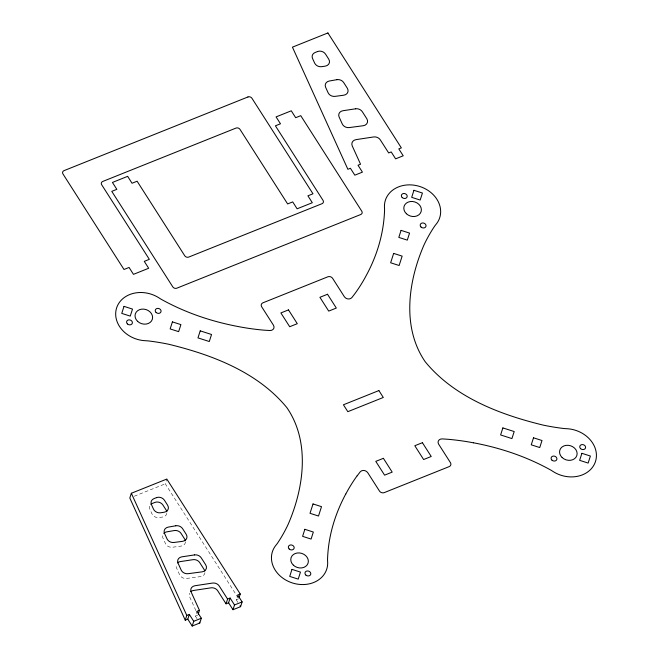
<?xml version="1.0" encoding="UTF-8"?>
<svg xmlns="http://www.w3.org/2000/svg" width="659" height="659" viewBox="0 0 659 659"><rect width="100%" height="100%" fill="white"/><g stroke="black" fill="none" stroke-linecap="round" stroke-linejoin="round"><path stroke-width="0.49" stroke-dasharray="3.29 2.47" d="M238.187 597.911L165.294 483.821L166.809 479.06M197.049 618.694L195.393 616.107L196.917 611.346M237.841 602.351L236.194 599.772L237.71 595.003M134.255 496.252L165.294 483.821M195.393 616.107L197.609 615.218M236.194 599.772L238.41 598.883M195.855 610.522L189.627 596.815A5.947 4.926 17.7 0 1 189.561 593.215M166.851 513.287A5.947 4.926 17.7 0 1 162.666 517.002L159.074 517.546A5.947 4.926 17.7 0 1 152.023 513.954L149.939 509.366A5.947 4.926 17.7 0 1 150.03 505.445M185.476 541.92A5.947 4.926 17.7 0 1 181.126 546.089L172.419 547.242A5.947 4.926 17.7 0 1 165.491 543.634L163.012 538.172A5.947 4.926 17.7 0 1 162.921 534.63M204.949 572.663A5.947 4.926 17.7 0 1 200.616 576.6L186.588 578.454A5.947 4.926 17.7 0 1 179.66 574.846L176.513 567.918A5.947 4.926 17.7 0 1 176.439 564.318"/><path stroke-width="0.99" d="M239.028 597.804L240.247 593.99L166.809 479.06L131.339 493.27L129.815 498.031L185.261 620.168L187.79 619.155L189.314 614.394L186.777 615.407L185.261 620.168M227.577 599.064L230.106 598.051L228.591 602.812L226.053 603.825L227.577 599.064L219.225 585.991A5.947 4.926 17.7 0 0 212.536 583.067L194.957 585.736A5.947 4.926 17.7 0 0 191.151 592.054L199.446 610.333L196.917 611.346L201.325 618.241L199.801 623.002L192.197 626.05L193.721 621.289L189.314 614.394M198.235 614.139L199.446 610.333M240.247 593.99L237.71 595.003L242.117 601.906L240.593 606.667L232.998 609.707L234.513 604.946L230.106 598.051M345.72 494.085C337.721 509.02 331.914 525.182 329.228 541.92A198.812 164.635 17.7 0 0 327.564 558.634A35.668 29.531 17.7 0 0 327.622 561.542A28.535 23.625 17.7 0 1 292.308 582.927A28.535 23.625 17.7 0 1 276.137 544.985A35.668 29.531 17.7 0 0 277.851 542.695A198.713 164.544 17.7 0 0 288.123 524.391C303.865 488.204 310.496 441.975 286.871 407.641C257.76 372.154 212.206 354.814 168.762 344.27A198.812 164.635 17.7 0 0 148.983 341A35.668 29.531 17.7 0 0 145.581 340.728A28.535 23.625 17.7 0 1 116.627 307.893A28.535 23.625 17.7 0 1 159.338 298.107A35.668 29.531 17.7 0 0 162.213 299.845A198.713 164.544 17.7 0 0 184.8 310.719C202.091 317.959 220.197 323.174 238.616 326.633A210.6 174.388 17.7 0 0 264.028 330.167L269.877 330.521A4.456 3.69 17.7 0 0 273.46 325.233L261.672 306.781A3.567 2.957 17.7 0 1 262.949 302.802L327.82 276.813A3.567 2.957 17.7 0 1 332.622 278.353L344.369 296.748A4.456 3.69 17.7 0 0 351.873 297.588L354.929 293.617A213.656 176.917 17.7 0 0 366.346 275.314C374.427 260.429 380.169 244.234 382.879 227.495A198.812 164.635 17.7 0 0 384.543 210.789A35.668 29.531 17.7 0 0 384.485 207.882A28.535 23.625 17.7 0 1 419.799 186.497A28.535 23.625 17.7 0 1 435.97 224.439A35.668 29.531 17.7 0 0 434.256 226.729A198.713 164.544 17.7 0 0 423.976 245.024C408.234 281.212 401.603 327.449 425.228 361.775C454.348 397.262 499.901 414.61 543.337 425.146A198.812 164.635 17.7 0 0 563.124 428.424A35.668 29.531 17.7 0 0 566.526 428.696A28.535 23.625 17.7 0 1 595.481 461.522A28.535 23.625 17.7 0 1 552.769 471.309A35.668 29.531 17.7 0 0 549.894 469.579A198.713 164.544 17.7 0 0 527.307 458.697C510.017 451.464 491.911 446.25 473.491 442.79M357.178 475.806L360.226 471.836A4.456 3.69 17.7 0 1 367.73 472.676L379.485 491.062A3.567 2.957 17.7 0 0 384.288 492.602L449.158 466.621A3.567 2.957 17.7 0 0 450.435 462.643L438.647 444.182A4.456 3.69 17.7 0 1 442.222 438.902L448.079 439.289A210.6 174.388 17.7 0 1 473.491 442.823M193.721 621.289L201.325 618.241M234.513 604.946L242.117 601.906M240.049 605.802L240.593 606.667M228.591 602.812L232.998 609.707M226.053 603.825L217.701 590.752A5.947 4.926 17.7 0 0 211.012 587.828L193.441 590.497A5.947 4.926 17.7 0 0 190.838 591.593M199.249 622.145L199.801 623.002M187.79 619.155L192.197 626.05M131.339 493.27L186.777 615.407M345.761 494.11A213.656 176.917 17.7 0 1 357.137 475.782M150.886 504.366A5.947 4.926 17.7 0 1 152.427 503.41L154.898 502.422A5.947 4.926 17.7 0 1 162.905 504.983L166.117 510.017A5.947 4.926 17.7 0 1 166.826 511.779M163.762 533.378A5.947 4.926 17.7 0 1 166.678 531.887L174.256 530.553A5.947 4.926 17.7 0 1 181.085 533.444L184.693 539.087A5.947 4.926 17.7 0 1 185.385 540.751M177.51 562.868A5.947 4.926 17.7 0 1 180.327 561.6L193.021 559.672A5.947 4.926 17.7 0 1 199.71 562.597L204.183 569.598A5.947 4.926 17.7 0 1 204.809 570.982M124.016 306.369L121.758 313.396L130.243 316.114L132.508 309.087L124.016 306.369M172.411 321.889L170.154 328.915L178.647 331.642L180.904 324.615L172.411 321.889M200.221 330.859L197.964 337.886L209.282 341.519L211.547 334.492L200.221 330.859M291.978 569.376L289.721 576.411L298.206 579.129L300.471 572.103L291.978 569.376M304.862 529.309L302.596 536.344L311.089 539.062L313.346 532.035L304.862 529.309M401.067 230.37L398.81 237.405L407.295 240.123L409.56 233.097L401.067 230.37M413.943 190.303L411.686 197.338L420.178 200.056L422.435 193.029L413.943 190.303M502.866 427.913L500.609 434.948L511.928 438.581L514.193 431.546L502.866 427.913M533.51 437.798L531.253 444.825L539.746 447.552L542.003 440.517L533.51 437.798M581.905 453.318L579.648 460.344L588.141 463.071L590.398 456.044L581.905 453.318M313.025 503.937L310.01 513.303L318.503 516.03L321.518 506.656L313.025 503.937M393.654 253.41L390.639 262.776L399.123 265.503L402.147 256.129L393.654 253.41M327.91 32.95L292.439 47.16L347.878 169.297L350.415 168.284L354.822 175.179L362.425 172.139L358.018 165.236L360.547 164.223L352.252 145.944A5.947 4.926 17.7 0 1 356.058 139.626L373.637 136.957A5.947 4.926 17.7 0 1 380.317 139.881L388.678 152.962L391.207 151.941L395.614 158.844L403.217 155.796L398.81 148.901L401.347 147.888L327.91 32.95M317.514 51.55L315.051 52.539A5.947 4.926 17.7 0 0 312.555 58.494L314.64 63.083A5.947 4.926 17.7 0 0 321.691 66.674L325.291 66.131A5.947 4.926 17.7 0 0 328.734 59.145L325.521 54.112A5.947 4.926 17.7 0 0 317.514 51.55M247.932 96.972L64.03 170.64A2.974 2.463 17.7 0 0 62.959 173.951L123.999 269.482L129.065 267.455L133.472 274.35L148.679 268.262L144.272 261.368L149.338 259.333L101.692 184.767A2.974 2.463 17.7 0 1 102.763 181.447L235.988 128.085A2.974 2.463 17.7 0 1 239.991 129.37L287.637 203.936L292.703 201.909L297.11 208.804L312.317 202.717L307.91 195.822L312.976 193.787L251.936 98.257A2.974 2.463 17.7 0 0 247.932 96.972M127.64 176.348L112.434 182.444L116.841 189.339L111.775 191.365L172.815 286.904A2.974 2.463 17.7 0 0 176.818 288.189L360.72 214.521A2.974 2.463 17.7 0 0 361.783 211.209L300.751 115.671L295.685 117.706L291.278 110.811L276.072 116.898L280.479 123.793L275.413 125.82L323.05 200.394A2.974 2.463 17.7 0 1 321.987 203.705L188.762 257.068A2.974 2.463 17.7 0 1 184.759 255.791L137.113 181.217L132.047 183.251L127.64 176.348M288.485 309.895L280.882 312.943L289.696 326.732L297.291 323.684L288.485 309.895M327.507 294.26L319.912 297.308L328.717 311.097L336.321 308.058L327.507 294.26M378.892 390.573L343.421 404.783L347.828 411.677L383.299 397.468L378.892 390.573M156.422 497.652L153.951 498.641A5.947 4.926 17.7 0 0 151.455 504.605L153.539 509.193A5.947 4.926 17.7 0 0 160.59 512.784L164.19 512.232A5.947 4.926 17.7 0 0 167.633 505.255L164.421 500.222A5.947 4.926 17.7 0 0 156.422 497.652M383.39 458.318L375.787 461.366L384.592 475.155L392.196 472.116L383.39 458.318M422.411 442.691L414.808 445.731L423.622 459.529L431.225 456.481L422.411 442.691M336.873 79.681L329.294 81.016A5.947 4.926 17.7 0 0 325.637 87.309L328.108 92.762A5.947 4.926 17.7 0 0 335.044 96.371L343.743 95.217A5.947 4.926 17.7 0 0 347.309 88.215L343.71 82.581A5.947 4.926 17.7 0 0 336.873 79.681M175.772 525.783L168.193 527.126A5.947 4.926 17.7 0 0 164.536 533.411L167.007 538.873A5.947 4.926 17.7 0 0 173.943 542.472L182.642 541.327A5.947 4.926 17.7 0 0 186.209 534.325L182.609 528.683A5.947 4.926 17.7 0 0 175.772 525.783M355.638 108.801L342.944 110.728A5.947 4.926 17.7 0 0 339.13 117.047L342.276 123.974A5.947 4.926 17.7 0 0 349.212 127.582L363.241 125.729A5.947 4.926 17.7 0 0 366.808 118.727L362.326 111.725A5.947 4.926 17.7 0 0 355.638 108.801M194.545 554.911L181.843 556.839A5.947 4.926 17.7 0 0 178.037 563.148L181.184 570.084A5.947 4.926 17.7 0 0 188.112 573.692L202.14 571.839A5.947 4.926 17.7 0 0 205.707 564.837L201.226 557.835A5.947 4.926 17.7 0 0 194.545 554.911M156.084 312.457A2.974 2.463 17.7 0 0 160.985 311.789A2.974 2.463 17.7 0 0 157.394 308.396A2.974 2.463 17.7 0 0 156.084 312.457M127.418 323.931A2.974 2.463 17.7 0 0 132.311 323.264A2.974 2.463 17.7 0 0 128.719 319.879A2.974 2.463 17.7 0 0 127.418 323.931M137.616 321.345A8.913 7.381 17.7 0 0 152.311 319.343A8.913 7.381 17.7 0 0 141.528 309.17A8.913 7.381 17.7 0 0 137.616 321.345M402.221 197.568A2.974 2.463 17.7 0 0 407.114 196.901A2.974 2.463 17.7 0 0 403.522 193.507A2.974 2.463 17.7 0 0 402.221 197.568M421.043 227.042A2.974 2.463 17.7 0 0 425.945 226.375A2.974 2.463 17.7 0 0 422.353 222.981A2.974 2.463 17.7 0 0 421.043 227.042M406.389 213.722A8.913 7.381 17.7 0 0 421.085 211.72A8.913 7.381 17.7 0 0 410.302 201.547A8.913 7.381 17.7 0 0 406.389 213.722M562.135 457.544A8.913 7.381 17.7 0 0 576.831 455.542A8.913 7.381 17.7 0 0 566.048 445.369A8.913 7.381 17.7 0 0 562.135 457.544M551.937 460.13A2.974 2.463 17.7 0 0 556.83 459.463A2.974 2.463 17.7 0 0 553.239 456.077A2.974 2.463 17.7 0 0 551.937 460.13M580.604 448.655A2.974 2.463 17.7 0 0 585.505 447.988A2.974 2.463 17.7 0 0 581.905 444.594A2.974 2.463 17.7 0 0 580.604 448.655M293.362 565.167A8.913 7.381 17.7 0 0 308.058 563.165A8.913 7.381 17.7 0 0 297.275 552.992A8.913 7.381 17.7 0 0 293.362 565.167M305.801 575.019A2.974 2.463 17.7 0 0 310.702 574.351A2.974 2.463 17.7 0 0 307.11 570.966A2.974 2.463 17.7 0 0 305.801 575.019M289.194 549.013A2.974 2.463 17.7 0 0 294.087 548.346A2.974 2.463 17.7 0 0 290.495 544.952A2.974 2.463 17.7 0 0 289.194 549.013"/></g></svg>
